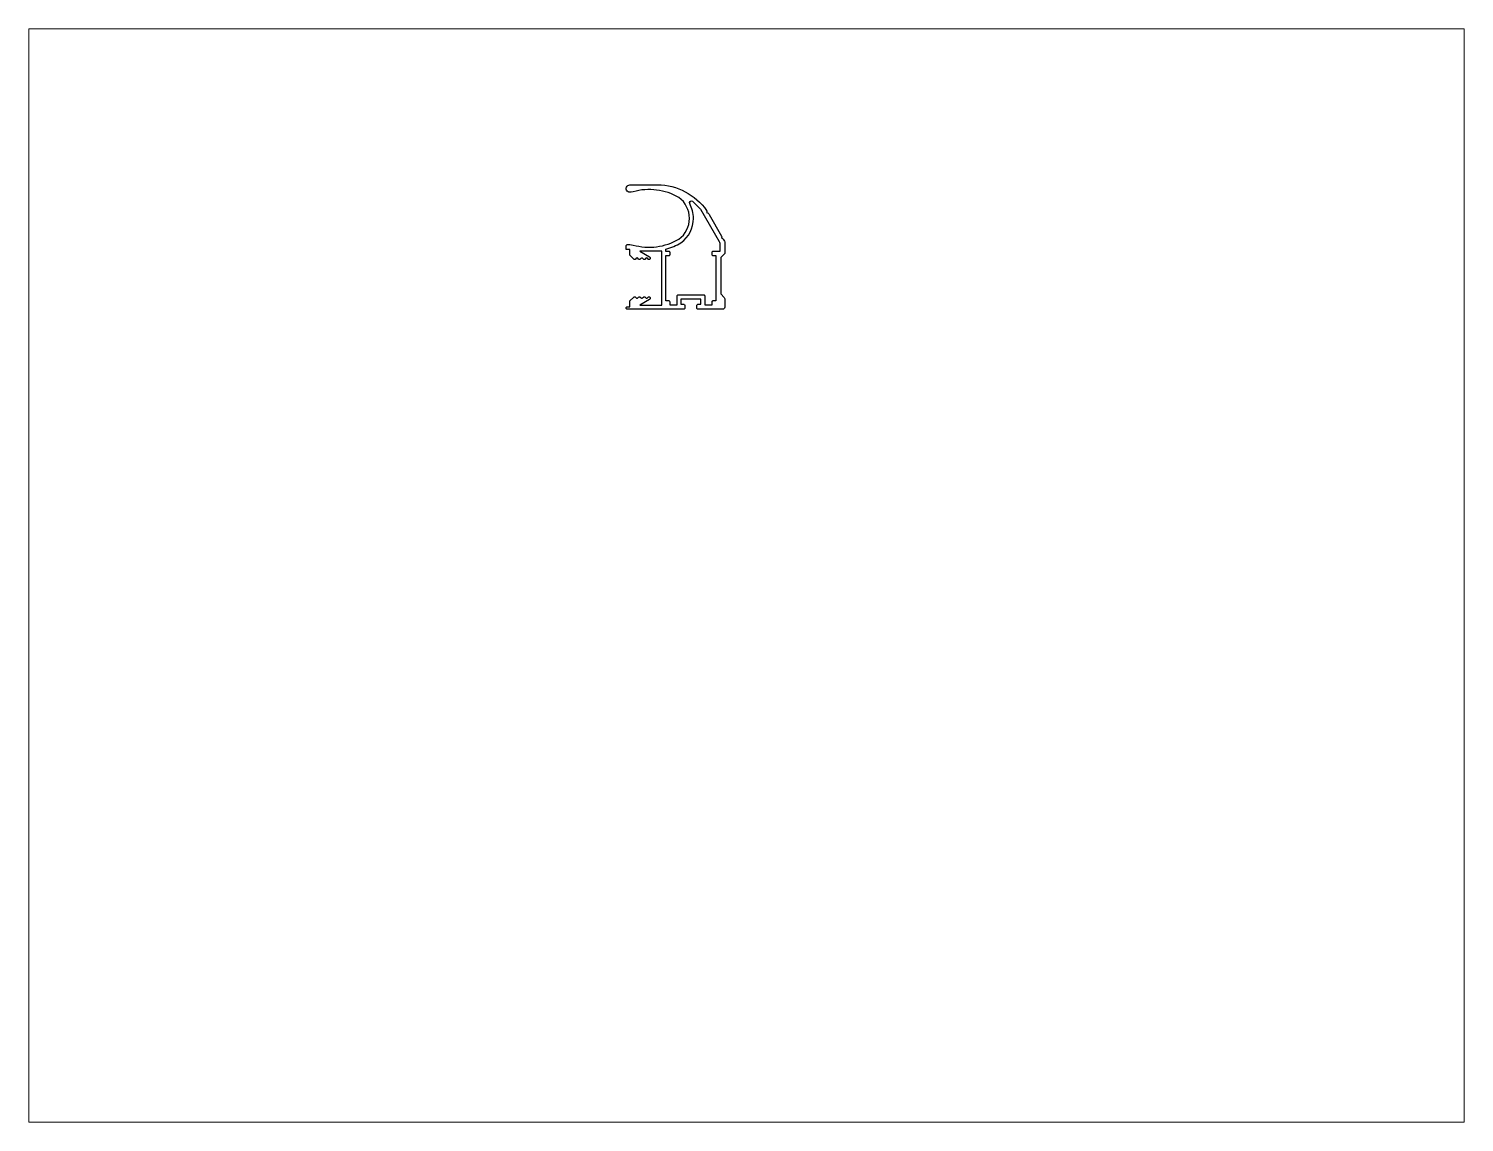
# Paper-space layout 'Layout1' of a CAD drawing. Extents: x 27 to 240, y 20 to 183.
# The model-space entities are those that its viewports show. They can reach past a viewport. Long polylines and large blocks are cut down to what shows.
import ezdxf

# ---------------------------------------------------------------- set-up
doc = ezdxf.new("R2010")
doc.units = 0
doc.header["$LTSCALE"] = 15
doc.layers.get('0').update_dxf_attribs({"linetype": 'CONTINUOUS'})
doc.layers.add('ZARYS', color=7, linetype='CONTINUOUS')

msp = doc.modelspace()

# ---------------------------------------------------------------- linework, layer by layer
at = {"layer": 'ZARYS'}
for points in [[(167.77, 216.28), (167.77, 217.48), (161.81, 217.48), (164.42, 215.97, -0.267949), (164.67, 215.54), (164.67, 215.44), (164.55, 215.32, -0.414214), (164.12, 215.32), (163.9, 215.54, 0.414214), (163.48, 215.54), (163.25, 215.32, -0.414214), (162.83, 215.32), (162.6, 215.54, 0.414214), (162.18, 215.54), (161.95, 215.32, -0.414214), (161.53, 215.32), (161.31, 215.54, 0.414214), (160.88, 215.54), (160.66, 215.32, -0.414214), (160.23, 215.32), (159.17, 216.38), (159.17, 217.93), (158.17, 217.93), (158.17, 218.78, -0.414214), (158.67, 219.28), (159.17, 219.28), (160.06, 219.12, 0.201568), (172.36, 220.67, 0.23657), (175.17, 226.28, 0.23657), (172.36, 231.89, 0.201568), (160.06, 233.43), (159.51, 233.34, -1.191754), (159.17, 235.28), (166.62, 235.28, -0.24597), (179.77, 228.39, -0.194126), (179.83, 228.16), (179.79, 227.87), (180.05, 227.79, -0.197659), (180.27, 227.63, -0.006358), (180.48, 227.28), (183.83, 221.46, -0.198912), (183.86, 221.23), (183.79, 220.94), (184.08, 220.87, -0.198912), (184.26, 220.73), (184.6, 220.13, -0.131652), (184.67, 219.88), (184.67, 216.88), (183.57, 215.78), (183.57, 205.98), (184.52, 205.02, -0.198912), (184.67, 204.67), (184.67, 202.38, -0.414214), (184.17, 201.88), (177.47, 201.88, -0.414214), (177.17, 202.18), (177.17, 202.88, -0.414214), (177.47, 203.18), (178.27, 203.18), (178.27, 204.58), (172.87, 204.58), (172.87, 203.18), (173.67, 203.18, -0.414214), (173.97, 202.88), (173.97, 202.18, -0.414214), (173.67, 201.88), (158.47, 201.88, -0.414214), (158.17, 202.18), (158.17, 202.23, -0.414214), (158.47, 202.53), (159.17, 202.53), (159.17, 204.08), (160.23, 205.14, -0.414214), (160.66, 205.14), (160.88, 204.92, 0.414214), (161.31, 204.92), (161.53, 205.14, -0.414214), (161.95, 205.14), (162.18, 204.92, 0.414214), (162.6, 204.92), (162.83, 205.14, -0.414214), (163.25, 205.14), (163.48, 204.92, 0.414214), (163.9, 204.92), (164.12, 205.14, -0.414214), (164.55, 205.14), (164.67, 205.02), (164.67, 204.92, -0.267949), (164.42, 204.49), (161.81, 202.98), (167.77, 202.98)], [(169.97, 203.78, 0.414214), (169.67, 204.08), (168.87, 204.08), (168.87, 216.28), (169.67, 216.28, 0.414214), (169.97, 216.58), (169.97, 217.08, 0.414214), (169.67, 217.38), (168.87, 217.38), (168.87, 218.03, 0.064232), (172.91, 219.72, 0.241706), (176.27, 226.28, 0.127995), (175.24, 230.23, -0.825555), (175.99, 230.86, -0.050707), (178.13, 228.73), (183.13, 220.08, -0.131652), (183.37, 219.18), (183.37, 217.38), (182.27, 217.38), (181.47, 217.38, 0.414214), (181.17, 217.08), (181.17, 216.58, 0.414214), (181.47, 216.28), (182.27, 216.28), (182.27, 204.08), (181.47, 204.08, 0.414214), (181.17, 203.78), (181.17, 202.98), (179.37, 202.98), (179.37, 205.38, 0.414214), (179.07, 205.68), (172.07, 205.68, 0.414214), (171.77, 205.38), (171.77, 202.98), (169.97, 202.98)]]:
    msp.add_lwpolyline(points, format="xyb", close=True, dxfattribs=at)

psp = doc.layouts.get("Layout1")

# ---------------------------------------------------------------- viewports
at = {"layer": '0', "color": 0, "linetype": 'BYBLOCK', "ltscale": 0.05}
psp.add_viewport(center=(133.35, 101.6), size=(213.36, 162.56), view_center_point=(190.51, 130.3), view_height=293.8955, dxfattribs=at)

doc.saveas('drawing.dxf')
